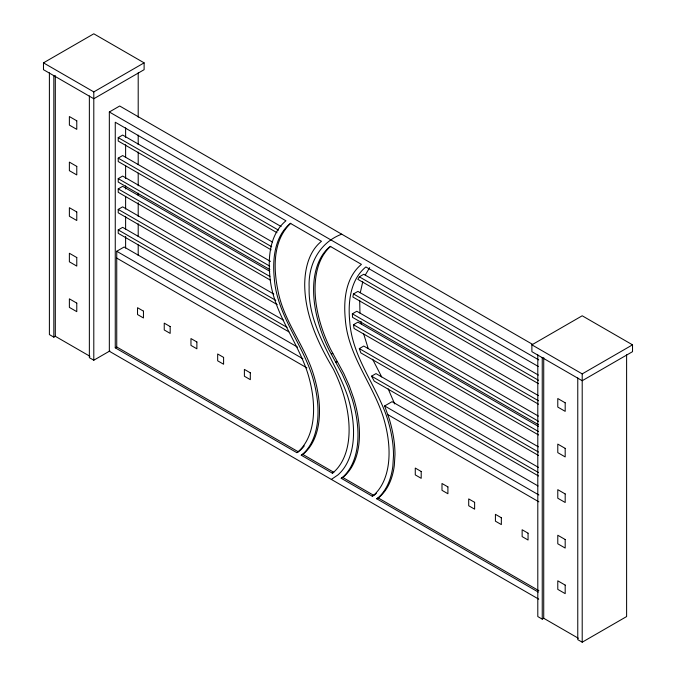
<?xml version="1.0" encoding="UTF-8"?>
<svg xmlns="http://www.w3.org/2000/svg" width="676" height="676" viewBox="0 0 676 676"><rect width="100%" height="100%" fill="white"/><g stroke="black" fill="none" stroke-linecap="round" stroke-linejoin="round"><path stroke-width="1.01" d="M359.7 300.338L359.962 313.081M538.417 395.604L357.908 291.39L353.472 293.95L352.864 297.017L538.493 404.197M360.266 292.75L362.759 281.799M365.226 275.107L369.637 267.662M538.366 375.07L363.764 274.262L359.328 276.822L357.841 279.323L538.518 383.698M290.781 223.241C273.036 239.963 273.265 267.096 277.692 289.32C283.1 320.568 304.775 345.233 313.715 375.18A101.163 58.406 60 0 1 303.82 453.613L301.251 455.21L332.33 473.158L333.809 472.304L302.73 454.357M296.806 452.65L297.896 451.906A101.163 58.406 60 0 0 307.8 373.473C297.144 340.003 272.369 311.737 269.825 275.58C267.924 256.441 270.147 233.845 285.948 220.79L115.258 122.238L115.258 347.827L296.806 452.65L299.384 451.053A101.163 58.406 60 0 0 304.259 445.907M301.251 455.21L302.341 454.466A101.163 58.406 60 0 0 312.236 376.033C301.589 342.571 276.814 314.298 274.27 278.14C272.369 259.009 274.591 236.406 290.384 223.35L321.472 241.298C308.704 251.573 304.876 268.93 304.699 284.596C304.893 315.084 318.117 343.509 333.42 369.197A101.163 58.406 60 0 1 333.42 472.414L332.33 473.158M331.341 479.419L337.865 474.974A101.163 58.406 60 0 0 347.76 396.542C335.355 359.928 307.825 327.775 309.143 287.156C308.095 264.291 319.697 242.481 341.701 234.175M341.211 478.287L342.301 477.543A101.163 58.406 60 0 0 352.196 399.11L347.81 386.655L342.301 374.327L329.263 350.379A101.163 58.406 60 0 1 329.263 247.171L330.353 246.427L361.432 264.367C345.63 277.422 343.408 300.026 345.309 319.156C347.853 355.314 372.628 383.579 383.275 417.05A101.163 58.406 60 0 1 373.38 495.483L372.29 496.226L341.211 478.287L343.78 476.681A101.163 58.406 60 0 0 353.675 398.257L349.289 385.802L343.78 373.473L330.741 349.526A101.163 58.406 60 0 1 330.741 246.309M372.29 496.226L374.859 494.629A101.163 58.406 60 0 0 376.338 493.277M538.299 592.066L376.735 498.787L377.825 498.043A101.163 58.406 60 0 0 392.849 466.229L393.5 455.497A101.163 58.406 60 0 0 387.72 419.619C377.073 386.148 352.289 357.874 349.754 321.717C347.844 302.586 350.067 279.982 365.868 266.935L538.299 366.485M376.735 498.787L379.304 497.19A101.163 58.406 60 0 0 394.328 465.375L394.978 454.635A101.163 58.406 60 0 0 389.199 418.765L384.644 405.946L392.046 401.679L538.054 485.968M43.475 62.851L93.795 33.8L144.115 62.851L144.115 69.687L93.795 98.738L43.475 69.687L43.475 62.851L93.795 91.902L144.115 62.851M538.73 599.156L109.335 351.25L109.335 111.988L119.694 106.005L532.646 344.414M276.991 232.705L118.216 141.039L118.216 137.625L122.652 135.056L281.115 226.544M271.118 249.824L118.216 161.547L118.216 158.133L122.652 155.564L272.504 242.084M269.901 269.631L118.216 182.055L118.216 178.641L122.652 176.073L270.493 261.426M270.51 280.236L118.216 192.305L118.216 188.891L122.652 186.331L269.766 271.262M277.261 304.639L118.216 212.813L118.216 209.399L122.652 206.839L273.831 294.111M288.863 331.848L118.216 233.321L118.216 229.908L122.652 227.347L283.286 320.086M298.293 451.796L116.737 346.974L116.737 251.269L124.139 246.994L297.524 347.101M49.39 72.856L49.39 334.586L53.835 337.147L55.314 336.293L89.925 356.277M89.359 95.924L89.359 357.655L93.795 360.215L109.867 350.937M115.258 347.827L116.737 346.974M538.535 424.722L352.559 317.357L352.357 313.816L356.801 311.256L538.4 416.103M538.518 434.964L354.08 328.485L353.472 324.717L357.908 322.148L538.417 426.362M331.341 354.199L332.82 353.345M538.535 455.489L360.84 352.897L359.328 348.605L363.764 346.044L538.366 446.844M335.778 362.353L337.256 361.499M538.518 475.988L374.259 381.154L371.546 376.169L375.983 373.6L538.4 467.37M531.885 344.836L582.205 315.785L632.525 344.836L632.525 351.672L582.205 380.723L531.885 351.672L531.885 344.836L582.205 373.887L632.525 344.836M537.8 354.832L537.8 616.563L542.245 619.132L543.724 618.278L578.335 638.254M577.769 377.909L577.769 639.64L582.205 642.2L626.61 616.563L626.61 354.832M109.335 111.988L538.73 359.894M118.216 137.625L278.495 230.161M359.328 276.822L538.502 380.267M118.216 158.133L271.718 246.757M353.472 293.95L538.535 400.8M118.216 178.641L269.699 266.099M352.357 313.816L538.518 421.3M118.216 188.891L269.893 276.459M353.472 324.717L538.535 431.558M118.216 209.399L275.766 300.355M359.328 348.605L538.502 452.05M118.216 229.908L287.063 327.387M371.546 376.169L538.527 472.566M116.737 251.269L302.899 358.753M384.644 405.946L538.873 494.993M116.737 258.105L306.879 367.888M387.711 414.557L538.89 501.837M342.69 477.425L373.769 495.373M378.214 497.933L538.865 590.689M381.661 376.878L372.594 359.218M388.185 388.852L394.657 403.927M368.243 348.622L363.527 333.471M361.018 321.387L361.474 324.21M582.205 373.887L582.205 642.2M543.724 357.604L543.724 618.278M542.245 357.401L542.245 619.132M138.2 72.856L138.2 117.176M138.2 135.124L138.2 144.622M138.2 152.007L138.2 164.674M138.2 173.115L138.2 185.782M138.2 193.167L138.2 195.279M138.2 202.665L138.2 216.388M138.2 223.773L138.2 236.439M138.2 244.881L138.2 255.435M125.618 127.857L125.618 137.338M125.618 144.723L125.618 157.373M125.618 165.806L125.618 178.456M125.618 185.832L125.618 188.993M125.618 196.378L125.618 209.028M125.618 216.405L125.618 229.054M125.618 236.431L125.618 248.024M93.795 91.902L93.795 360.215M55.314 75.619L55.314 336.293M53.835 75.416L53.835 337.147M76.777 120.818L69.374 116.542L69.374 125.085L76.777 129.361L76.777 120.818M565.187 402.795L557.784 398.527L557.784 407.07L565.187 411.346L565.187 402.795M76.777 166.389L69.374 162.113L69.374 170.665L76.777 174.932L76.777 166.389M565.187 448.374L557.784 444.098L557.784 452.641L565.187 456.917L565.187 448.374M76.777 211.96L69.374 207.693L69.374 216.236L76.777 220.511L76.777 211.96M565.187 493.945L557.784 489.669L557.784 498.22L565.187 502.488L565.187 493.945M76.777 257.539L69.374 253.263L69.374 261.806L76.777 266.082L76.777 257.539M565.187 539.516L557.784 535.248L557.784 543.791L565.187 548.059L565.187 539.516M143.447 311.129L137.532 307.707L137.532 314.543L143.447 317.965L143.447 311.129M170.166 326.55L164.243 323.136L164.243 329.972L170.166 333.386L170.166 326.55M196.877 341.971L190.962 338.558L190.962 345.394L196.877 348.808L196.877 341.971M223.595 357.401L217.672 353.979L217.672 360.815L223.595 364.237L223.595 357.401M250.306 372.822L244.391 369.4L244.391 376.236L250.306 379.659L250.306 372.822M421.199 471.485L415.275 468.062L415.275 474.898L421.199 478.321L421.199 471.485M447.909 486.906L441.994 483.492L441.994 490.328L447.909 493.742L447.909 486.906M474.628 502.327L468.705 498.913L468.705 505.749L474.628 509.163L474.628 502.327M501.338 517.757L495.423 514.335L495.423 521.171L501.338 524.593L501.338 517.757M528.057 533.178L522.134 529.756L522.134 536.592L528.057 540.014L528.057 533.178M76.777 303.11L69.374 298.834L69.374 307.386L76.777 311.653L76.777 303.11M565.187 585.095L557.784 580.819L557.784 589.362L565.187 593.638L565.187 585.095"/></g></svg>
